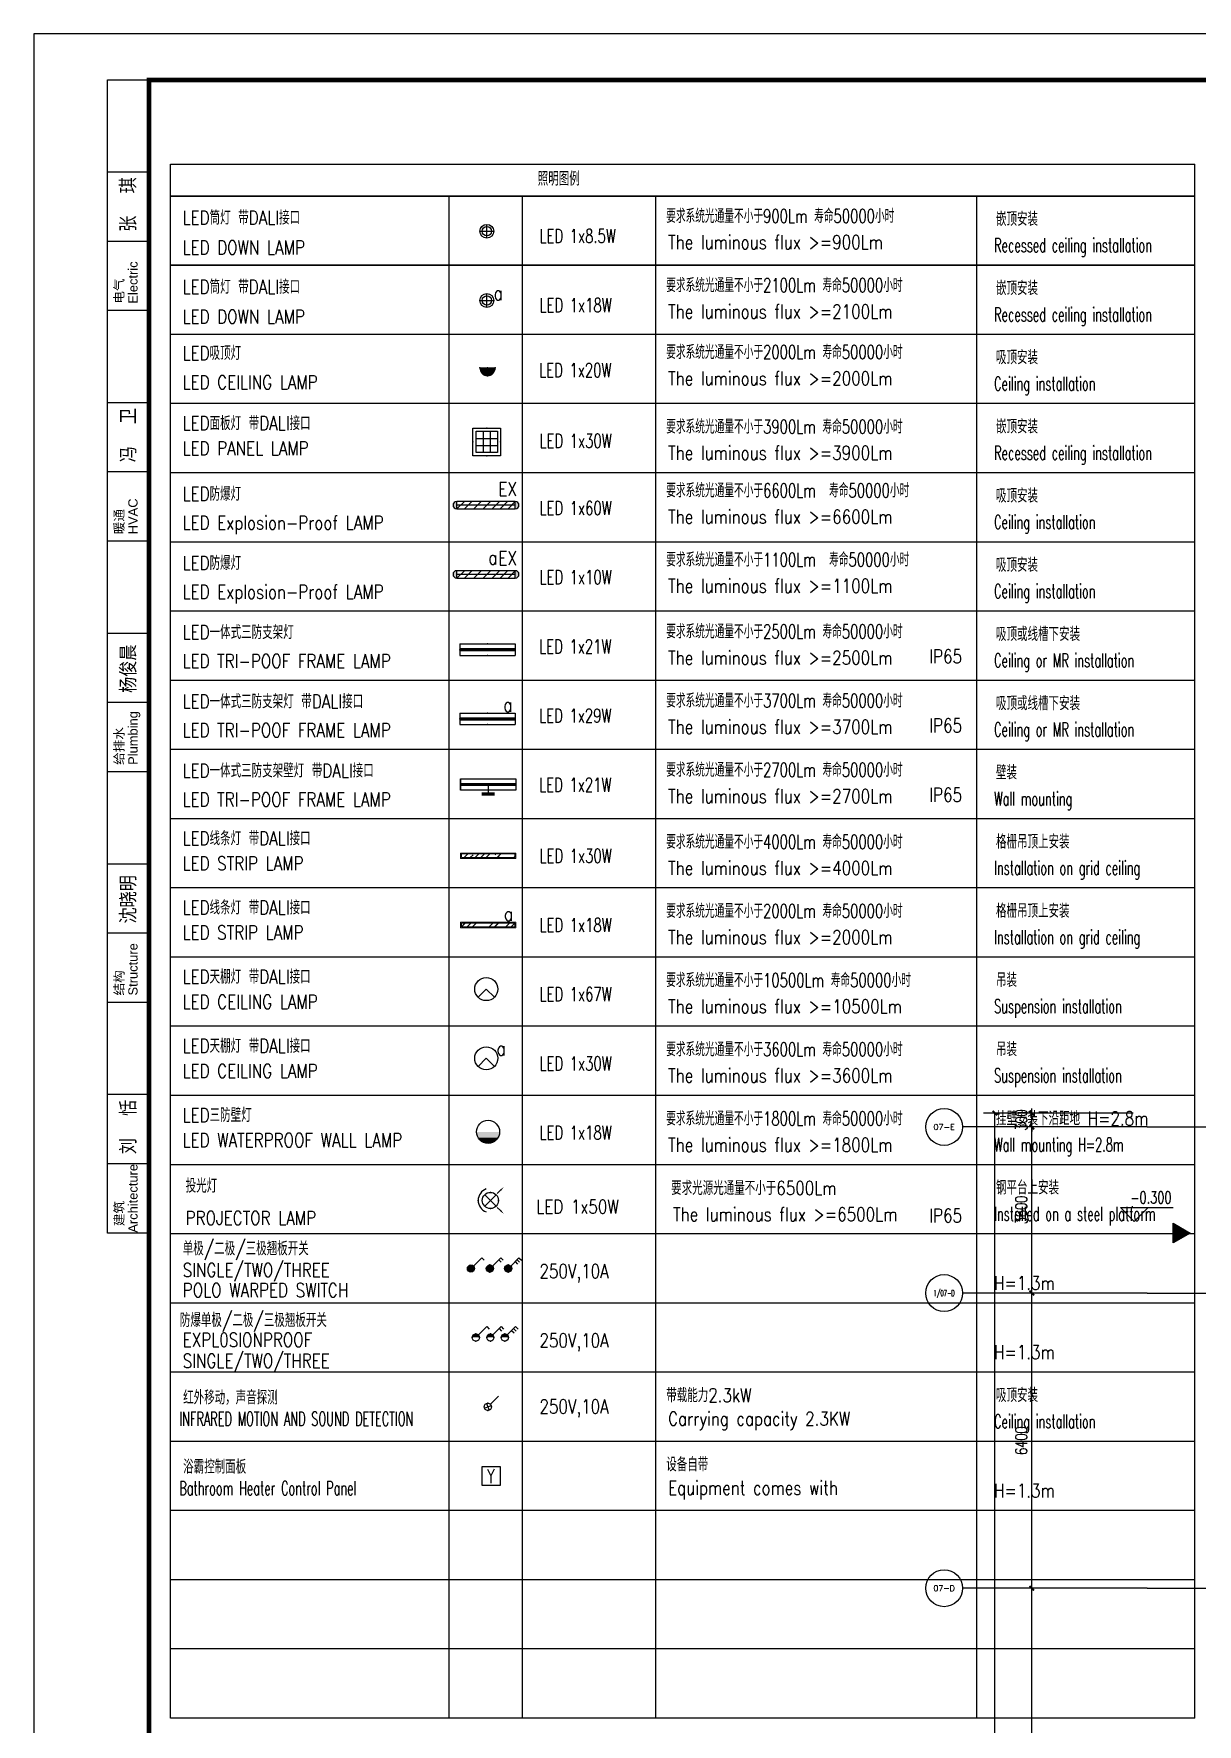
# Model space of a CAD drawing. Extents: x -621157 to 1764546, y -106808 to 741893.
# Drawn here: x 172558 to 197788, y 27052 to 63701 of the extents above; entities that cross this region are included whole.
import ezdxf
from ezdxf.enums import TextEntityAlignment as Align

# ---------------------------------------------------------------- set-up
doc = ezdxf.new("R2010")
doc.units = 0
doc.header["$LTSCALE"] = 1000
doc.header["$MEASUREMENT"] = 0
doc.linetypes.add('DASH', pattern=[0.35, 0.25, -0.1])
doc.linetypes.add('XREF-A-101-平面图_t3$0$DOTE', pattern=[2.42, 2, -0.2, 0.02, -0.2])
for name, color, linetype in [('$TD_AUDIT_GENERATED_(12AB0F)', 3, 'Continuous'), ('-TEXT', 50, 'Continuous'), ('0-底图', 7, 'Continuous'), ('A0-Verital$0$TK-WHITE', 7, 'Continuous'), ('AXIS_TEXT', 7, 'Continuous'), ('EL_LUMI', 3, 'Continuous'), ('EQUIP-照明', 3, 'Continuous'), ('I-LIGHT', 3, 'Continuous'), ('SIG_TEXT', 2, 'Continuous'), ('TEL_TEXT', 7, 'Continuous'), ('WIRE-动力', 130, 'Continuous'), ('WIRE-应急', 4, 'DASH'), ('XREF-A-101-平面图_t3$0$A-DIM_ELEV', 8, 'Continuous'), ('XREF-A-101-平面图_t3$0$A-DOTE', 8, 'Continuous'), ('XREF-A-101-平面图_t3$0$AXIS', 8, 'Continuous'), ('XREF-A-101-平面图_t3$0$PUB_HATCH', 8, 'Continuous'), ('XREF-A-101-平面图_t3$0$PUB_TEXT', 8, 'Continuous'), ('设备-照明', 3, 'Continuous')]:
    doc.layers.add(name, color=color, linetype=linetype)
doc.layers.add('灯具图例与顶面填充$0$I-C-light', color=3, linetype='Continuous', lineweight=13)
doc.styles.add('_ROMANS', font='ROMANS.shx', dxfattribs={"width": 0.8, "bigfont": 'hzdxc.shx'})
doc.styles.add('_TCH_LABEL', font='COMPLEX', dxfattribs={"bigfont": 'GBCBIG'})
doc.styles.add('_TEL_DIM', font='SIMPLEX', dxfattribs={"width": 0.8, "height": 3.5, "bigfont": 'HZTXT'})
doc.styles.add('A0-Verital$0$TK-HZ', font='romans.shx', dxfattribs={"bigfont": 'hztxt.shx'})
doc.styles.add('A0-Verital$0$TK_Arial', font='arial.ttf')
doc.styles.add('A0-Verital$0$TK_宋体', font='STZHONGS.TTF')
doc.styles.add('COMPLEX', font='COMPLEX')
doc.styles.add('DIM_FONT', font='ROMANS', dxfattribs={"width": 0.8, "bigfont": 'HZDXC'})
doc.styles.get("Standard").update_dxf_attribs({"font": 'romans.shx', "bigfont": 'HZDXC.SHX'})
doc.styles.add('XREF-A-101-平面图_t3$0$A-AXIS-LABEL', font='COMPLEX', dxfattribs={"bigfont": 'GBCBIG'})
doc.styles.add('XREF-A-101-平面图_t3$0$A-DIM_T3', font='SIMPLEX', dxfattribs={"width": 0.705882, "bigfont": 'GBCBIG'})
doc.styles.add('XREF-A-101-平面图_t3$0$A-STANDARD', font='SIMPLEX', dxfattribs={"bigfont": 'GBCBIG'})
doc.styles.add('XZC', font='SIMPLEX.SHX', dxfattribs={"width": 0.7, "bigfont": 'hztxt.shx'})
doc.linetypes.add('LED_LINE', pattern='A,12.7,-5.08,["LED",XZC,S=2.54,R=0,X=-2.54,Y=-1.27],-6.35', length=24.13)
doc.dimstyles.new('XREF-A-101-平面图_t3$0$A-DIM-100', dxfattribs={"dimscale": 100, "dimtxt": 2.55, "dimasz": 1, "dimexe": 2.5, "dimexo": 3, "dimgap": 1, "dimtad": 1, "dimdec": 0, "dimzin": 0, "dimdsep": 46, "dimtxsty": 'XREF-A-101-平面图_t3$0$A-DIM_T3', "dimblk": 'XREF-A-101-平面图_t3$0$_ArchTick', "dimcen": 0.09, "dimclrt": 7, "dimazin": 2, "dimtfac": 1, "dimtdec": 0, "dimtix": 1, "dimtmove": 2, "dimatfit": 3, "dimfxl": 0, "dimtolj": 1, "dimtzin": 0, "dimarcsym": 0})

# ---------------------------------------------------------------- blocks, each defined once
blk = doc.blocks.new('XREF-A-101-平面图_t3$0$_ArchTick')
at = {"color": 0, "linetype": 'ByBlock', "const_width": 0.4}
blk.add_lwpolyline([(-0.5, -0.5), (0.5, 0.5)], dxfattribs=at)
blk = doc.blocks.new('*D25387')
at = {"layer": 'Defpoints', "color": 0}
for p in [(-5800, 30000), (-3300, 30000), (-3300, 20000)]:
    blk.add_point(p, dxfattribs=at)
at = {"layer": 'XREF-A-101-平面图_t3$0$AXIS', "color": 0, "lineweight": -2}
for p, q in [((-3600, 30000), (-6050, 30000)), ((-5800, 20000), (-5800, 30000)), ((-3600, 20000), (-6050, 20000))]:
    blk.add_line(p, q, dxfattribs=at)
at = {"layer": 'XREF-A-101-平面图_t3$0$AXIS', "color": 0, "linetype": 'ByBlock', "lineweight": -2, "xscale": 100, "yscale": 100, "zscale": 100}
for p, rotation in [((-5800, 30000), 90), ((-5800, 20000), 270)]:
    blk.add_blockref('XREF-A-101-平面图_t3$0$_ArchTick', p, dxfattribs=dict(at, rotation=rotation))
at = {"layer": 'XREF-A-101-平面图_t3$0$AXIS', "color": 7, "insert": (-6028, 25000), "char_height": 255, "attachment_point": 5, "rotation": 90, "style": 'XREF-A-101-平面图_t3$0$A-DIM_T3'}
blk.add_mtext('\\A1;10000', dxfattribs=at)
blk = doc.blocks.new('*D25388')
at = {"layer": 'Defpoints', "color": 0}
for p in [(-5800, 36400), (-3300, 36400), (-3300, 30000)]:
    blk.add_point(p, dxfattribs=at)
at = {"layer": 'XREF-A-101-平面图_t3$0$AXIS', "color": 0, "lineweight": -2}
for p, q in [((-3600, 36400), (-6050, 36400)), ((-5800, 30000), (-5800, 36400)), ((-3600, 30000), (-6050, 30000))]:
    blk.add_line(p, q, dxfattribs=at)
at = {"layer": 'XREF-A-101-平面图_t3$0$AXIS', "color": 0, "linetype": 'ByBlock', "lineweight": -2, "xscale": 100, "yscale": 100, "zscale": 100}
for p, rotation in [((-5800, 36400), 90), ((-5800, 30000), 270)]:
    blk.add_blockref('XREF-A-101-平面图_t3$0$_ArchTick', p, dxfattribs=dict(at, rotation=rotation))
at = {"layer": 'XREF-A-101-平面图_t3$0$AXIS', "color": 7, "insert": (-6028, 33200), "char_height": 255, "attachment_point": 5, "rotation": 90, "style": 'XREF-A-101-平面图_t3$0$A-DIM_T3'}
blk.add_mtext('\\A1;6400', dxfattribs=at)
blk = doc.blocks.new('*D25389')
at = {"layer": 'Defpoints', "color": 0}
for p in [(-5800, 40000), (-3300, 40000), (-3300, 36400)]:
    blk.add_point(p, dxfattribs=at)
at = {"layer": 'XREF-A-101-平面图_t3$0$AXIS', "color": 0, "lineweight": -2}
for p, q in [((-3600, 40000), (-6050, 40000)), ((-5800, 36400), (-5800, 40000)), ((-3600, 36400), (-6050, 36400))]:
    blk.add_line(p, q, dxfattribs=at)
at = {"layer": 'XREF-A-101-平面图_t3$0$AXIS', "color": 0, "linetype": 'ByBlock', "lineweight": -2, "xscale": 100, "yscale": 100, "zscale": 100}
for p, rotation in [((-5800, 40000), 90), ((-5800, 36400), 270)]:
    blk.add_blockref('XREF-A-101-平面图_t3$0$_ArchTick', p, dxfattribs=dict(at, rotation=rotation))
at = {"layer": 'XREF-A-101-平面图_t3$0$AXIS', "color": 7, "insert": (-6028, 38200), "char_height": 255, "attachment_point": 5, "rotation": 90, "style": 'XREF-A-101-平面图_t3$0$A-DIM_T3'}
blk.add_mtext('\\A1;3600', dxfattribs=at)
blk = doc.blocks.new('*D25390')
at = {"layer": 'Defpoints', "color": 0}
for p in [(-5800, 40300), (-3300, 40300), (-3300, 40000)]:
    blk.add_point(p, dxfattribs=at)
at = {"layer": 'XREF-A-101-平面图_t3$0$AXIS', "color": 0, "lineweight": -2}
for p, q in [((-5800, 40300), (-5800, 40400)), ((-3600, 40300), (-6050, 40300)), ((-3600, 40000), (-6050, 40000)), ((-5800, 40000), (-5800, 40300)), ((-5800, 40000), (-5800, 39900))]:
    blk.add_line(p, q, dxfattribs=at)
at = {"layer": 'XREF-A-101-平面图_t3$0$AXIS', "color": 0, "linetype": 'ByBlock', "lineweight": -2, "xscale": 100, "yscale": 100, "zscale": 100}
for p, rotation in [((-5800, 40300), 270), ((-5800, 40000), 90)]:
    blk.add_blockref('XREF-A-101-平面图_t3$0$_ArchTick', p, dxfattribs=dict(at, rotation=rotation))
at = {"layer": 'XREF-A-101-平面图_t3$0$AXIS', "color": 7, "insert": (-6028, 40150), "char_height": 255, "attachment_point": 5, "rotation": 90, "style": 'XREF-A-101-平面图_t3$0$A-DIM_T3'}
blk.add_mtext('\\A1;300', dxfattribs=at)
blk = doc.blocks.new('_AXISO')
blk.add_circle((0, 0), 0.5)
at = {"layer": 'AXIS_TEXT', "style": 'COMPLEX'}
blk.add_attdef('A', text='', height=0.56, dxfattribs=at).set_placement((-0.25, -0.28), (0.25, -0.28), align=Align.FIT)
blk = doc.blocks.new('*D25392')
at = {"layer": 'Defpoints', "color": 0}
for p in [(-6600, 40300), (-3300, 40300), (-3300, -300)]:
    blk.add_point(p, dxfattribs=at)
at = {"layer": 'XREF-A-101-平面图_t3$0$AXIS', "color": 0, "lineweight": -2}
for p, q in [((-3600, 40300), (-6850, 40300)), ((-6600, -300), (-6600, 40300)), ((-3600, -300), (-6850, -300))]:
    blk.add_line(p, q, dxfattribs=at)
at = {"layer": 'XREF-A-101-平面图_t3$0$AXIS', "color": 0, "linetype": 'ByBlock', "lineweight": -2, "xscale": 100, "yscale": 100, "zscale": 100}
for p, rotation in [((-6600, 40300), 90), ((-6600, -300), 270)]:
    blk.add_blockref('XREF-A-101-平面图_t3$0$_ArchTick', p, dxfattribs=dict(at, rotation=rotation))
at = {"layer": 'XREF-A-101-平面图_t3$0$AXIS', "color": 7, "insert": (-6828, 20000), "char_height": 255, "attachment_point": 5, "rotation": 90, "style": 'XREF-A-101-平面图_t3$0$A-DIM_T3'}
blk.add_mtext('\\A1;40600', dxfattribs=at)
blk = doc.blocks.new('XREF-A-101-平面图_t3$0$bz1')
at = {"layer": 'XREF-A-101-平面图_t3$0$PUB_HATCH'}
h = blk.add_hatch(color=1, dxfattribs=at)
h.dxf.hatch_style = 1
h.paths.add_polyline_path([(4866032, -641203), (4865818, -641573), (4866245, -641573)])
at = {"layer": 'XREF-A-101-平面图_t3$0$PUB_TEXT', "color": 1}
blk.add_lwpolyline([(4866032, -641203), (4865818, -641573), (4866245, -641573)], close=True, dxfattribs=at)
blk = doc.blocks.new('XREF-A-101-平面图_t3$0$G$C34B60025')
at = {"xscale": -1, "rotation": 270}
blk.add_blockref('XREF-A-101-平面图_t3$0$bz1', (638740, -4968231), dxfattribs=at)
blk = doc.blocks.new('A0-Verital$0$TK-LeftTop-Sign')
at = {"layer": 'A0-Verital$0$TK-WHITE'}
for p, q in [((-900, -25000), (-900, 0)), ((-900, 0), (0, 0)), ((0, -2000), (-900, -2000)), ((0, -3500), (-900, -3500)), ((0, -5000), (-900, -5000)), ((0, -7000), (-900, -7000)), ((0, -8500), (-900, -8500)), ((0, -10000), (-900, -10000)), ((0, -12000), (-900, -12000)), ((0, -13500), (-900, -13500)), ((0, -15000), (-900, -15000)), ((0, -17000), (-900, -17000)), ((0, -18500), (-900, -18500)), ((0, -20000), (-900, -20000)), ((0, -22000), (-900, -22000)), ((0, -23500), (-900, -23500)), ((0, -25000), (-900, -25000))]:
    blk.add_line(p, q, dxfattribs=at)
for s, style, p in [('Electric', 'A0-Verital$0$TK_Arial', (-250, -4850)), ('电气', 'A0-Verital$0$TK_宋体', (-550, -4850)), ('HVAC', 'A0-Verital$0$TK_Arial', (-250, -9850)), ('暖通', 'A0-Verital$0$TK_宋体', (-550, -9850)), ('Plumbing', 'A0-Verital$0$TK_Arial', (-250, -14850)), ('给排水', 'A0-Verital$0$TK_宋体', (-550, -14850)), ('Structure', 'A0-Verital$0$TK_Arial', (-250, -19850)), ('结构', 'A0-Verital$0$TK_宋体', (-550, -19850)), ('Architecture', 'A0-Verital$0$TK_Arial', (-250, -24993)), ('建筑', 'A0-Verital$0$TK_宋体', (-550, -24850))]:
    blk.add_text(s, height=200, rotation=90, dxfattribs=dict(at, style=style)).set_placement(p)
at = {"layer": 'A0-Verital$0$TK-WHITE', "style": 'A0-Verital$0$TK-HZ'}
for tag, p in [('ELECTRIC', (-271, -3290)), ('HVAC', (-271, -8290)), ('PLUMBING', (-271, -13290)), ('STRUCTURE', (-271, -18290)), ('ARCHITECTURE', (-271, -23290))]:
    blk.add_attdef(tag, p, '', height=350, rotation=90, dxfattribs=at)
blk = doc.blocks.new('A0-Verital')
blk.add_lwpolyline([(118900, 84100), (0, 84100), (0, 0), (118900, 0)], close=True)
at = {"const_width": 100}
blk.add_lwpolyline([(2500, 83100), (117900, 83100), (117900, 1000), (2500, 1000)], close=True, dxfattribs=at)
blk.add_blockref('A0-Verital$0$TK-LeftTop-Sign', (2500, 83100)).add_auto_attribs({'ELECTRIC': '张  琪', 'HVAC': '冯  卫', 'PLUMBING': '杨俊晨', 'STRUCTURE': '沈晓明', 'ARCHITECTURE': '刘  恬'})
blk = doc.blocks.new('$equip$00001151')
blk.add_circle((0, 0.5), 0.5)
for points in [[(0.433, 0.25), (-0.433, 0.25), (0.5, 0.5), (-0.5, 0.5)], [(0.25, 0.067), (-0.25, 0.067), (0.433, 0.25), (-0.433, 0.25)], [(0, 0), (0, 0), (0.25, 0.067), (-0.25, 0.067)]]:
    blk.add_solid(points)
at = {"flags": 9}
blk.add_attdef('A', (0, 0), '', height=0.00002, dxfattribs=at)
blk = doc.blocks.new('_LINKPT1')
blk.add_line((0, 0), (0, 0))
blk = doc.blocks.new('M_X2')
for p, q in [((0.147, 0.356), (0.625, 0.833)), ((0.625, 0.833), (0.766, 0.692))]:
    blk.add_line(p, q)
blk.add_circle((0, 0.208), 0.208)
for points in [[(-0.18, 0.313), (0.18, 0.313), (-0.208, 0.208), (0.208, 0.208)], [(-0.18, 0.104), (0.18, 0.104), (-0.208, 0.208), (0.208, 0.208)], [(-0.104, 0.389), (0.104, 0.389), (-0.18, 0.313), (0.18, 0.313)], [(-0.104, 0.028), (0.104, 0.028), (-0.18, 0.104), (0.18, 0.104)], [(0, 0.417), (0, 0.417), (-0.104, 0.389), (0.104, 0.389)], [(0, 0), (0, 0), (-0.104, 0.028), (0.104, 0.028)]]:
    blk.add_solid(points)
for p in [(-0.208, 0.208), (0, 0.417), (0.208, 0.208), (0, 0)]:
    blk.add_blockref('_LINKPT1', p)
at = {"width": 0.8, "flags": 9}
blk.add_attdef('A', (0, 0), '', height=0.00002, dxfattribs=at)
blk = doc.blocks.new('$equip$00001963')
for p, q in [((0.147, 0.356), (0.625, 0.833)), ((0.512, 0.72), (0.653, 0.579)), ((0.625, 0.833), (0.766, 0.692))]:
    blk.add_line(p, q)
blk.add_circle((0, 0.208), 0.208)
for p in [(-0.208, 0.208), (0, 0.417), (0, 0), (0.208, 0.208)]:
    blk.add_point(p)
for points in [[(-0.18, 0.313), (0.18, 0.313), (-0.208, 0.208), (0.208, 0.208)], [(-0.18, 0.104), (0.18, 0.104), (-0.208, 0.208), (0.208, 0.208)], [(-0.104, 0.389), (0.104, 0.389), (-0.18, 0.313), (0.18, 0.313)], [(-0.104, 0.028), (0.104, 0.028), (-0.18, 0.104), (0.18, 0.104)], [(0, 0.417), (0, 0.417), (-0.104, 0.389), (0.104, 0.389)], [(0, 0), (0, 0), (-0.104, 0.028), (0.104, 0.028)]]:
    blk.add_solid(points)
at = {"layer": 'TEL_TEXT', "style": '_TEL_DIM', "flags": 1}
blk.add_attdef('A', text='', height=0.00002, dxfattribs=at).set_placement((0, 0), align=Align.MIDDLE_CENTER)
blk = doc.blocks.new('$equip$00001964')
for p, q in [((0.147, 0.356), (0.625, 0.833)), ((0.399, 0.607), (0.54, 0.466)), ((0.512, 0.72), (0.653, 0.579)), ((0.625, 0.833), (0.766, 0.692))]:
    blk.add_line(p, q)
blk.add_circle((0, 0.208), 0.208)
for p in [(-0.208, 0.208), (0, 0.417), (0, 0), (0.208, 0.208)]:
    blk.add_point(p)
for points in [[(-0.18, 0.313), (0.18, 0.313), (-0.208, 0.208), (0.208, 0.208)], [(-0.18, 0.104), (0.18, 0.104), (-0.208, 0.208), (0.208, 0.208)], [(-0.104, 0.389), (0.104, 0.389), (-0.18, 0.313), (0.18, 0.313)], [(-0.104, 0.028), (0.104, 0.028), (-0.18, 0.104), (0.18, 0.104)], [(0, 0.417), (0, 0.417), (-0.104, 0.389), (0.104, 0.389)], [(0, 0), (0, 0), (-0.104, 0.028), (0.104, 0.028)]]:
    blk.add_solid(points)
at = {"layer": 'TEL_TEXT', "style": '_TEL_DIM', "flags": 1}
blk.add_attdef('A', text='', height=0.00002, dxfattribs=at).set_placement((0, 0), align=Align.MIDDLE_CENTER)
blk = doc.blocks.new('$equip$00001216')
for p, q in [((-0.194, 0.132), (0.194, 0.285)), ((-0.076, 0.402), (0.076, 0.014)), ((0.147, 0.356), (0.625, 0.833))]:
    blk.add_line(p, q)
blk.add_circle((0, 0.208), 0.208)
for p in [(-0.208, 0.208), (0, 0.417), (0, 0), (0.208, 0.208)]:
    blk.add_point(p)
at = {"flags": 9}
blk.add_attdef('A', (0, 0), '', height=0.00002, dxfattribs=at)
blk = doc.blocks.new('$equip$00001168')
blk.add_line((-0.5, 0), (0.5, 0))
blk.add_arc((0, 0), 0.5, 180, 0)
for p in [(-0.5, 0), (0, 0), (0.5, 0), (0, -0.5)]:
    blk.add_point(p)
for points in [[(0.43, -0.25), (-0.43, -0.25), (0.5, 0), (-0.5, 0)], [(0.25, -0.43), (-0.25, -0.43), (0.43, -0.25), (-0.43, -0.25)], [(0, -0.5), (0, -0.5), (0.25, -0.43), (-0.25, -0.43)]]:
    blk.add_solid(points)
at = {"flags": 9}
blk.add_attdef('A', (0, 0), '', height=0.00002, dxfattribs=at)
blk = doc.blocks.new('$equip_U$00000103(3T96GD2-PC)')
for p, q in [((-1.2, 0.25), (1.2, 0.25)), ((-1.2, 0.25), (-1.2, -0.25)), ((1.2, 0.25), (1.2, -0.25)), ((-1.2, -0.25), (1.2, -0.25))]:
    blk.add_line(p, q)
at = {"const_width": 0.14}
blk.add_lwpolyline([(-1.2, 0), (1.2, 0)], dxfattribs=at)
for p in [(-1.2, 0), (0, 0.25), (1.2, 0), (0, -0.25)]:
    blk.add_point(p)
at = {"color": 7, "style": '_TEL_DIM', "flags": 1}
for tag in ['A', 'REMARK']:
    blk.add_attdef(tag, text='', height=0.00002, dxfattribs=at).set_placement((0, 0), align=Align.MIDDLE_CENTER)
blk = doc.blocks.new('$equip_U$00000113(3T96GD2-PC)')
blk.add_blockref('$equip_U$00000103(3T96GD2-PC)', (0, 0))
at = {"color": 7, "style": '_TEL_DIM', "flags": 1}
for tag in ['A', 'REMARK']:
    blk.add_attdef(tag, text='', height=0.00002, dxfattribs=at).set_placement((0, 0), align=Align.MIDDLE_CENTER)
blk = doc.blocks.new('$equip_U$00000128(7WHLKQ2-PC)')
blk.add_blockref('$equip_U$00000113(3T96GD2-PC)', (0, 0))
at = {"color": 7, "style": '_TEL_DIM', "flags": 1}
blk.add_attdef('A', text='', height=0.00002, dxfattribs=at).set_placement((0, 0), align=Align.MIDDLE_CENTER)
blk = doc.blocks.new('$equip$00001153')
for p, q in [((-0.5, 0.5), (0.5, 0.5)), ((-0.5, -0.5), (-0.5, 0.5)), ((-0.385, 0.385), (0.385, 0.385)), ((-0.385, -0.385), (-0.385, 0.385)), ((-0.385, 0.128), (0.385, 0.128)), ((-0.129, 0.385), (-0.129, -0.385)), ((0.128, 0.385), (0.128, -0.385)), ((0.385, 0.385), (0.385, -0.385)), ((0.5, 0.5), (0.5, -0.5)), ((0.5, -0.5), (-0.5, -0.5)), ((-0.385, -0.129), (0.385, -0.129)), ((0.385, -0.385), (-0.385, -0.385))]:
    blk.add_line(p, q)
for p in [(-0.5, 0), (0, 0.5), (0.5, 0), (0, -0.5)]:
    blk.add_point(p)
at = {"layer": 'TEL_TEXT', "style": '_TEL_DIM', "flags": 1}
blk.add_attdef('A', text='', height=0.00002, dxfattribs=at).set_placement((0, 0), align=Align.MIDDLE_CENTER)
blk = doc.blocks.new('$equip$00001164')
for p, q in [((-1.2, 0.662), (-1.2, 0.162)), ((-1.2, 0.412), (1.2, 0.412)), ((0, 0.412), (0, 0)), ((0, 0), (0, 0)), ((1.2, 0.662), (1.2, 0.162))]:
    blk.add_line(p, q)
at = {"const_width": 0.14}
for points in [[(-1.2, 0.412), (1.2, 0.412)], [(-0.282, 0), (0.282, 0)]]:
    blk.add_lwpolyline(points, dxfattribs=at)
for p in [(-1.2, 0.412), (0, 0.412), (0, 0), (1.2, 0.412)]:
    blk.add_point(p)
at = {"flags": 9}
blk.add_attdef('A', (0, 0), '', height=0.00002, dxfattribs=at)
blk = doc.blocks.new('A$C6F8D41A4')
at = {"layer": 'EQUIP-照明'}
blk.add_lwpolyline([(-600, 331), (600, 331), (600, 81), (-600, 81)], close=True, dxfattribs=at)
at = {"layer": 'EQUIP-照明', "xscale": 500, "yscale": 500, "zscale": 500}
blk.add_blockref('$equip$00001164', (0, 0), dxfattribs=at)
blk = doc.blocks.new('筒灯')
at = {"color": 8}
for p, q in [((150, 0), (-150, 0)), ((0, 150), (0, -150))]:
    blk.add_line(p, q, dxfattribs=at)
blk.add_circle((0, 0), 150)
blk.add_circle((0, 0), 102, dxfattribs=at)
blk = doc.blocks.new('冷库专用灯')
h = blk.add_hatch(color=251)
h.paths.add_polyline_path([(-635, 80, 1), (-635, -80)])
h.paths.add_polyline_path([(635, 80), (635, -80, 1)])
for p, q in [((635, 80), (-635, 80)), ((-635, -80), (-635, 80)), ((635, 0), (-635, 0)), ((635, -80), (635, 80)), ((-635, -80), (635, -80))]:
    blk.add_line(p, q)
at = {"color": 7}
for p, q in [((-635, -80), (-470, 80)), ((-465, -80), (-305, 80)), ((-265, -80), (-105, 80)), ((-65, -80), (95, 80)), ((135, -80), (295, 80)), ((305, -80), (465, 80)), ((480, -80), (635, 80))]:
    blk.add_line(p, q, dxfattribs=at)
for centre, start, end in [((-635, 0), 90, 270), ((635, 0), 270, 90)]:
    blk.add_arc(centre, 80, start, end)
at = {"layer": 'EL_LUMI', "color": 251}
for centre, start, end in [((-635, 0), 358.2898, 0), ((635, 0), 180, 181.9869)]:
    blk.add_arc(centre, 80, start, end, dxfattribs=at)
blk = doc.blocks.new('灯具图例与顶面填充$0$顶面图例$0$16-吊线灯-011')
at = {"color": 8}
blk.add_wipeout([(0, 35), (0, -25), (600, -25), (600, 35)], dxfattribs=at)
at = {"linetype": 'ByBlock'}
h = blk.add_hatch(dxfattribs=at)
h.set_pattern_fill('AR-RROOF', color=250, scale=5, angle=45)
h.set_pattern_definition([(45, (-809054.52, -461832.93), (107.763073, 287.368196), [1905, -254, 635, -127]), (45, (-808979.98, -461668.59), (-209.239968, 29.634845), [381, -41.91, 762, -95.25]), (45, (-809085.95, -461711.69), (406.805602, 527.141034), [1016, -177.8, 508, -127])])
h.paths.add_polyline_path([(10, 25), (590, 25), (590, -15), (10, -15)])
at = {"color": 0, "linetype": 'ByBlock'}
for points in [[(0, 35), (600, 35), (600, -25), (0, -25)], [(10, 25), (590, 25), (590, -15), (10, -15)]]:
    blk.add_lwpolyline(points, close=True, dxfattribs=at)
blk = doc.blocks.new('HC002569125682')
at = {"layer": 'EQUIP-照明', "color": 0}
for q in [(-1.77, -1.77), (1.77, -1.77)]:
    blk.add_line((0, 0), q, dxfattribs=at)
blk.add_circle((0, 0), 2.5, dxfattribs=at)
at = {"color": 0, "width": 0.7}
blk.add_attdef('PSFHATT', (2.52, -2.5), '', height=0.025, dxfattribs=at)
at = {"layer": 'EQUIP-照明', "color": 0, "style": '_TCH_LABEL', "flags": 9}
blk.add_attdef('A', (0, 0), '', height=0.0001, dxfattribs=at)
blk = doc.blocks.new('YS')
at = {"layer": 'EQUIP-照明'}
blk.add_lwpolyline([(167899, 33761), (168095, 33761), (168095, 33553), (167899, 33553)], close=True, dxfattribs=at)
at = {"layer": '-TEXT', "style": '_ROMANS', "width": 0.7}
blk.add_text('Y', height=150, dxfattribs=at).set_placement((167952, 33580))
blk = doc.blocks.new('$equip$00001201')
for p, q in [((-0.247, 0.247), (0.247, -0.247)), ((0.247, 0.247), (-0.247, -0.247)), ((0.441, 0.441), (0.3, 0.3)), ((0.441, -0.441), (0.3, -0.3))]:
    blk.add_line(p, q)
blk.add_circle((0, 0), 0.35)
blk.add_arc((0, 0), 0.532, 109.98311, 250.01689)
for p in [(-0.532, 0), (0, 0.35), (0.35, 0), (0, -0.35)]:
    blk.add_point(p)
for points in [[(0.418, 0.465), (0.465, 0.418), (0.583, 0.583)], [(0.418, -0.465), (0.465, -0.418), (0.583, -0.583)]]:
    blk.add_solid(points)
at = {"flags": 9}
blk.add_attdef('A', (0, 0), '', height=0.00002, dxfattribs=at)
blk = doc.blocks.new('G$CC11268E5')
for p, q in [((-345, 178), (-106, 417)), ((-106, 417), (-36, 346)), ((74, 178), (313, 417)), ((256, 360), (327, 289)), ((313, 417), (383, 346)), ((491, 178), (730, 417)), ((616, 304), (687, 233)), ((673, 360), (744, 289)), ((730, 417), (800, 346))]:
    blk.add_line(p, q)
for centre in [(-419, 104), (0, 104), (417, 104)]:
    blk.add_circle(centre, 104)
for p in [(-523, 104), (-419, 208), (-419, 0), (-315, 104), (-104, 104), (0, 208), (0, 0), (104, 104), (313, 104), (417, 208), (417, 0), (521, 104)]:
    blk.add_point(p)
for points in [[(-509, 156), (-329, 156), (-523, 104), (-315, 104)], [(-471, 194), (-367, 194), (-509, 156), (-329, 156)], [(-419, 208), (-419, 208), (-471, 194), (-367, 194)], [(-90, 156), (90, 156), (-104, 104), (104, 104)], [(-52, 194), (52, 194), (-90, 156), (90, 156)], [(0, 208), (0, 208), (-52, 194), (52, 194)], [(327, 156), (507, 156), (313, 104), (521, 104)], [(365, 194), (469, 194), (327, 156), (507, 156)], [(417, 208), (417, 208), (365, 194), (469, 194)]]:
    blk.add_solid(points)
at = {"layer": 'TEL_TEXT', "style": '_TEL_DIM', "flags": 1}
for p in [(-419, 0), (0, 0), (417, 0)]:
    blk.add_attdef('A', text='', height=0.01, dxfattribs=at).set_placement(p, align=Align.MIDDLE_CENTER)
blk = doc.blocks.new('XREF-A-101-平面图_t3$0$轴网')
at = {"layer": 'XREF-A-101-平面图_t3$0$A-DOTE', "linetype": 'XREF-A-101-平面图_t3$0$DOTE'}
for p, q in [((-3300, 40000), (69800, 40000)), ((-3300, 36400), (10380.6, 36400)), ((-3300, 30000), (69800, 30000))]:
    blk.add_line(p, q, dxfattribs=at)
at = {"layer": 'XREF-A-101-平面图_t3$0$AXIS'}
for p, q in [((-3300, 40000), (-7300, 40000)), ((-3300, 36400), (-7300, 36400)), ((-3300, 30000), (-7300, 30000))]:
    blk.add_line(p, q, dxfattribs=at)
ref = blk.add_blockref('_AXISO', (-7700, 40000), dxfattribs=dict(at, xscale=800, yscale=800, zscale=800))
ref.add_attrib('A', '07-E', dxfattribs={"color": 7, "height": 124.79, "style": 'XREF-A-101-平面图_t3$0$A-AXIS-LABEL', "width": 0.95122}).set_placement((-7931.7, 39937.6), (-7468.3, 39937.6), align=Align.FIT)
ref = blk.add_blockref('_AXISO', (-7700, 36400), dxfattribs=dict(at, xscale=800, yscale=800, zscale=800))
ref.add_attrib('A', '1/07-D', dxfattribs={"color": 7, "height": 128.68, "style": 'XREF-A-101-平面图_t3$0$A-AXIS-LABEL', "width": 0.628906}).set_placement((-7931.2, 36335.7), (-7468.8, 36335.7), align=Align.FIT)
ref = blk.add_blockref('_AXISO', (-7700, 30000), dxfattribs=dict(at, xscale=800, yscale=800, zscale=800))
ref.add_attrib('A', '07-D', dxfattribs={"color": 7, "height": 123.31, "style": 'XREF-A-101-平面图_t3$0$A-AXIS-LABEL', "width": 0.951807}).set_placement((-7931.9, 29938.3), (-7468.1, 29938.3), align=Align.FIT)
for p1, p2, distance, picture, middle in [((-3300, -300), (-3300, 40300), 3300, '*D25392', (-6827.5, 20000)), ((-3300, 40000), (-3300, 40300), 2500, '*D25390', (-6027.5, 40150)), ((-3300, 36400), (-3300, 40000), 2500, '*D25389', (-6027.5, 38200)), ((-3300, 30000), (-3300, 36400), 2500, '*D25388', (-6027.5, 33200)), ((-3300, 20000), (-3300, 30000), 2500, '*D25387', (-6027.5, 25000))]:
    dim = blk.add_aligned_dim(p1=p1, p2=p2, distance=distance, dimstyle='XREF-A-101-平面图_t3$0$A-DIM-100', dxfattribs=at)
    dim.commit()
    dim.dimension.update_dxf_attribs({"geometry": picture, "text_midpoint": middle})
blk = doc.blocks.new('XREF-A-101-平面图_t3')
at = {"layer": 'XREF-A-101-平面图_t3$0$A-DIM_ELEV'}
for p, q in [((196423, 37953), (196123, 38253)), ((196123, 38253), (197269, 38253)), ((196423, 37953), (196723, 38253))]:
    blk.add_line(p, q, dxfattribs=at)
blk.add_blockref('XREF-A-101-平面图_t3$0$G$C34B60025', (200100, 139900))
at = {"layer": 'XREF-A-101-平面图_t3$0$A-DOTE'}
blk.add_blockref('XREF-A-101-平面图_t3$0$轴网', (200000, 0), dxfattribs=at)
at = {"layer": 'XREF-A-101-平面图_t3$0$A-DIM_ELEV', "color": 7, "style": 'XREF-A-101-平面图_t3$0$A-STANDARD', "width": 0.705882}
blk.add_text('-0.300', height=255, dxfattribs=at).set_placement((196336, 38343))

msp = doc.modelspace()

# ---------------------------------------------------------------- linework, layer by layer
at = {"layer": 'SIG_TEXT'}
for p, q in [((181556, 60183), (181556, 27183)), ((183147, 60183), (183147, 27183)), ((186040, 60183), (186040, 27183))]:
    msp.add_line(p, q, dxfattribs=at)
msp.add_lwpolyline([(175525, 27183), (175525, 60875)], dxfattribs=at)

# ---------------------------------------------------------------- block references
at = {"layer": '$TD_AUDIT_GENERATED_(12AB0F)', "color": 251}
for p in [(182365, 53481), (182365, 51981)]:
    msp.add_blockref('冷库专用灯', p, dxfattribs=at)
at = {"layer": '0-底图'}
msp.add_blockref('XREF-A-101-平面图_t3', (0, 0), dxfattribs=at)
at = {"layer": 'EQUIP-照明'}
for name, p, xscale, yscale, zscale in [('$equip$00001168', (182398, 56456), 333.3333333332557, 333.3333333333721, 333.3333333333333), ('$equip$00001153', (182381, 54852), 600.000000002794, 600.0000000027358, 600.0000000027285), ('$equip_U$00000128(7WHLKQ2-PC)', (182398, 50348), 500.0000000023283, 500.0000000022701, 500.0000000022737), ('$equip_U$00000128(7WHLKQ2-PC)', (182398, 48848), 500.0000000023283, 500.0000000022701, 500.0000000022737), ('$equip$00001151', (182410, 39645), 500, 500, 500), ('$equip$00001201', (182460, 38408), 499.9999999999709, 500.0000000000146, 500), ('M_X2', (182039, 36852), 375, 375, 375), ('$equip$00001963', (182450, 36852), 376.3521634615026, 376.3521634615026, 376.3521634615026), ('$equip$00001964', (182845, 36852), 376.3521634615026, 376.3521634615026, 376.3521634615026), ('G$CC11268E5', (182459, 35359), 0.75, 0.75, 0.75), ('$equip$00001216', (182405, 33854), 375, 375, 375)]:
    msp.add_blockref(name, p, dxfattribs=dict(at, xscale=xscale, yscale=yscale, zscale=zscale))
at = {"layer": 'I-LIGHT', "linetype": 'LED_LINE', "ltscale": 0.5, "rotation": 180}
for p in [(182384, 59420), (182384, 57920)]:
    msp.add_blockref('筒灯', p, dxfattribs=at)
at = {"layer": 'WIRE-动力'}
msp.add_blockref('A$C6F8D41A4', (182415, 47220), dxfattribs=at)
at = {"layer": 'WIRE-应急', "xscale": 2, "yscale": 2, "zscale": 2}
msp.add_blockref('YS', (-153517, -34881), dxfattribs=at)
at = {"layer": '设备-照明', "xscale": 100, "yscale": 100, "zscale": 100}
for p in [(182370, 42989), (182370, 41489)]:
    msp.add_blockref('HC002569125682', p, dxfattribs=at)

# ---------------------------------------------------------------- texts
at = {"layer": 'SIG_TEXT', "style": 'DIM_FONT'}
for s, width, p in [('照明图例', 0.8, (183487, 60409)), ('LED筒灯 带DALI接口', 0.8, (175784, 59565)), ('要求系统光通量不小于900Lm 寿命50000小时', 0.7, (186273, 59601)), ('LED 1x8.5W', 0.7, (183524, 59169)), ('LED DOWN LAMP', 0.8, (175784, 58919)), ('The luminous flux >=900Lm', 0.8, (186314, 59032)), ('LED筒灯 带DALI接口', 0.8, (175784, 58065)), ('要求系统光通量不小于2100Lm 寿命50000小时', 0.7, (186273, 58101)), ('a', 0.8, (182531, 57929)), ('LED 1x18W', 0.7, (183524, 57669)), ('LED DOWN LAMP', 0.8, (175784, 57419)), ('The luminous flux >=2100Lm', 0.8, (186314, 57532)), ('LED吸顶灯 ', 0.8, (175784, 56629)), ('要求系统光通量不小于2000Lm 寿命50000小时', 0.7, (186273, 56651)), ('LED 1x20W', 0.7, (183518, 56260)), ('LED CEILING LAMP', 0.8, (175784, 55996)), ('The luminous flux >=2000Lm', 0.8, (186314, 56081)), ('LED面板灯 带DALI接口', 0.8, (175784, 55108)), ('要求系统光通量不小于3900Lm 寿命50000小时', 0.7, (186273, 55034)), ('LED 1x30W', 0.7, (183524, 54728)), ('LED PANEL LAMP', 0.8, (175784, 54565)), ('The luminous flux >=3900Lm', 0.8, (186314, 54465)), ('LED防爆灯', 0.8, (175784, 53577)), ('EX', 0.8, (182632, 53682)), ('要求系统光通量不小于6600Lm  寿命50000小时', 0.7, (186273, 53651)), ('LED 1x60W', 0.7, (183524, 53269)), ('LED Explosion-Proof LAMP', 0.8, (175784, 52952)), ('The luminous flux >=6600Lm', 0.8, (186314, 53081)), ('LED防爆灯', 0.8, (175784, 52077)), ('EX', 0.8, (182632, 52182)), ('要求系统光通量不小于1100Lm  寿命50000小时', 0.7, (186273, 52151)), ('a', 0.8, (182417, 52194)), ('LED 1x10W', 0.7, (183524, 51769)), ('LED Explosion-Proof LAMP', 0.8, (175784, 51452)), ('The luminous flux >=1100Lm', 0.8, (186314, 51581)), ('LED一体式三防支架灯 ', 0.8, (175784, 50577)), ('要求系统光通量不小于2500Lm 寿命50000小时', 0.7, (186273, 50594)), ('LED TRI-POOF FRAME LAMP', 0.8, (175784, 49952)), ('LED 1x21W', 0.7, (183518, 50268)), ('The luminous flux >=2500Lm', 0.8, (186314, 50024)), ('LED一体式三防支架灯 带DALI接口', 0.8, (175784, 49077)), ('a', 0.8, (182741, 49001)), ('要求系统光通量不小于3700Lm 寿命50000小时', 0.7, (186273, 49094)), ('LED TRI-POOF FRAME LAMP', 0.8, (175784, 48452)), ('LED 1x29W', 0.7, (183518, 48768)), ('The luminous flux >=3700Lm', 0.8, (186314, 48524)), ('LED一体式三防支架壁灯 带DALI接口', 0.8, (175784, 47577)), ('要求系统光通量不小于2700Lm 寿命50000小时', 0.7, (186273, 47594)), ('LED 1x21W', 0.7, (183518, 47268)), ('The luminous flux >=2700Lm', 0.8, (186314, 47024)), ('LED TRI-POOF FRAME LAMP', 0.8, (175784, 46952)), ('LED线条灯 带DALI接口', 0.8, (175784, 46108)), ('要求系统光通量不小于4000Lm 寿命50000小时', 0.7, (186273, 46034)), ('LED STRIP LAMP', 0.8, (175784, 45565)), ('LED 1x30W', 0.7, (183524, 45728)), ('The luminous flux >=4000Lm', 0.8, (186314, 45465)), ('LED线条灯 带DALI接口', 0.8, (175784, 44608)), ('要求系统光通量不小于2000Lm 寿命50000小时', 0.7, (186273, 44534)), ('LED STRIP LAMP', 0.8, (175784, 44065)), ('LED 1x18W', 0.7, (183524, 44228)), ('The luminous flux >=2000Lm', 0.8, (186314, 43965)), ('LED天棚灯 带DALI接口', 0.8, (175784, 43108)), ('要求系统光通量不小于10500Lm 寿命50000小时', 0.7, (186273, 43034)), ('LED 1x67W', 0.7, (183524, 42728)), ('LED CEILING LAMP', 0.8, (175784, 42565)), ('The luminous flux >=10500Lm', 0.8, (186314, 42465)), ('LED天棚灯 带DALI接口', 0.8, (175784, 41608)), ('要求系统光通量不小于3600Lm 寿命50000小时', 0.7, (186273, 41534)), ('a', 0.8, (182594, 41552)), ('LED 1x30W', 0.7, (183524, 41228)), ('LED CEILING LAMP', 0.8, (175784, 41065)), ('The luminous flux >=3600Lm', 0.8, (186314, 40965)), ('LED三防壁灯', 0.8, (175784, 40108)), ('要求系统光通量不小于1800Lm 寿命50000小时', 0.7, (186273, 40034)), ('LED 1x18W', 0.7, (183524, 39728)), ('LED WATERPROOF WALL LAMP', 0.8, (175784, 39565)), ('The luminous flux >=1800Lm', 0.8, (186314, 39465)), ('投光灯', 0.8, (175852, 38576)), ('要求光源光通量不小于6500Lm', 0.8, (186380, 38526)), ('PROJECTOR LAMP', 0.8, (175852, 37878)), ('LED 1x50W', 0.8, (183454, 38122)), ('The luminous flux >=6500Lm', 0.8, (186421, 37957)), ('单极/二极/三极翘板开关', 0.8, (175788, 37216)), ('SINGLE/TWO/THREE', 0.8, (175788, 36749)), ('250V,10A', 0.8, (183524, 36723)), ('POLO WARPED SWITCH', 0.8, (175788, 36312)), ('防爆单极/二极/三极翘板开关', 0.8, (175726, 35662)), ('EXPL0SIONPROOF ', 0.8, (175788, 35234)), ('250V,10A', 0.8, (183524, 35223)), ('SINGLE/TWO/THREE', 0.8, (175788, 34780)), ('红外移动，声音探测', 0.8, (175797, 33985)), ('250V,10A', 0.8, (183524, 33791)), ('带载能力2.3kW', 0.8, (186273, 34034)), ('INFRARED MOTION AND SOUND DETECTION', 0.6, (175713, 33521)), ('Carrying capacity 2.3KW ', 0.8, (186314, 33526)), ('浴霸控制面板', 0.8, (175797, 32485)), ('设备自带', 0.8, (186273, 32534)), ('Bathroom Heater Control Panel', 0.6, (175713, 32021)), ('Equipment comes with', 0.8, (186314, 32026))]:
    msp.add_text(s, height=300, dxfattribs=dict(at, width=width)).set_placement(p)

# ---------------------------------------------------------------- next in the draw order: linework, layer by layer
at = {"layer": 'SIG_TEXT'}
for p, q in [((175525, 60875), (197735, 60875)), ((197735, 60183), (175525, 60183)), ((175525, 60183), (197735, 60183)), ((197735, 58683), (175525, 58683)), ((175525, 58683), (197735, 58683)), ((197735, 57183), (175525, 57183)), ((197735, 55683), (175525, 55683)), ((197735, 54183), (175525, 54183)), ((197735, 52683), (175525, 52683)), ((197735, 51183), (175525, 51183)), ((197735, 49683), (175525, 49683)), ((197735, 48183), (175525, 48183)), ((197735, 46683), (175525, 46683)), ((197735, 45183), (175525, 45183)), ((197735, 43683), (175525, 43683)), ((197735, 42183), (175525, 42183)), ((197735, 40683), (175525, 40683)), ((197735, 39183), (175525, 39183)), ((197735, 37683), (175525, 37683)), ((197735, 36183), (175525, 36183)), ((197735, 34683), (175525, 34683)), ((197735, 33183), (175525, 33183)), ((197735, 31683), (175525, 31683)), ((197735, 30183), (175525, 30183)), ((197735, 28683), (175525, 28683)), ((197735, 27183), (175525, 27183))]:
    msp.add_line(p, q, dxfattribs=at)
for points in [[(197735, 27183), (197735, 60875)], [(193010, 27183), (193010, 60183)]]:
    msp.add_lwpolyline(points, dxfattribs=at)

# ---------------------------------------------------------------- next in the draw order: block references
msp.add_blockref('A0-Verital', (172558, -20399))

# ---------------------------------------------------------------- next in the draw order: texts
at = {"layer": 'SIG_TEXT', "style": 'DIM_FONT'}
for s, width, p in [('嵌顶安装', 0.8, (193424, 59536)), ('Recessed ceiling installation', 0.6, (193383, 58967)), ('嵌顶安装', 0.8, (193424, 58036)), ('Recessed ceiling installation', 0.6, (193383, 57467)), ('吸顶安装', 0.8, (193424, 56536)), ('Ceiling installation', 0.6, (193383, 55967)), ('嵌顶安装', 0.8, (193424, 55036)), ('Recessed ceiling installation', 0.6, (193383, 54467)), ('吸顶安装', 0.8, (193424, 53536)), ('Ceiling installation', 0.6, (193383, 52967)), ('吸顶安装', 0.8, (193424, 52036)), ('Ceiling installation', 0.6, (193383, 51467)), ('吸顶或线槽下安装', 0.8, (193424, 50536)), ('IP65', 0.8, (191978, 50053)), ('Ceiling or MR installation', 0.6, (193383, 49967)), ('吸顶或线槽下安装', 0.8, (193424, 49036)), ('IP65', 0.8, (191978, 48553)), ('Ceiling or MR installation', 0.6, (193383, 48467)), ('壁装', 0.8, (193424, 47536)), ('IP65', 0.8, (191978, 47053)), ('Wall mounting', 0.6, (193383, 46967)), ('格栅吊顶上安装', 0.8, (193424, 46036)), ('Installation on grid ceiling', 0.6, (193383, 45467)), ('格栅吊顶上安装', 0.8, (193424, 44536)), ('Installation on grid ceiling', 0.6, (193383, 43967)), ('吊装', 0.8, (193424, 43036)), ('Suspension installation', 0.6, (193383, 42467)), ('吊装', 0.8, (193424, 41536)), ('Suspension installation', 0.6, (193383, 40967)), ('挂壁安装下沿距地 H=2.8m', 0.8, (193424, 40036)), ('Wall mounting H=2.8m', 0.6, (193383, 39467)), ('钢平台上安装', 0.8, (193424, 38536)), ('IP65', 0.8, (191978, 37929)), ('Installed on a steel platform', 0.6, (193383, 37967)), ('H=1.3m', 0.8, (193383, 36467)), ('H=1.3m', 0.8, (193383, 34967)), ('吸顶安装', 0.8, (193424, 34036)), ('Ceiling installation', 0.6, (193383, 33467)), ('H=1.3m', 0.8, (193383, 31967))]:
    msp.add_text(s, height=300, dxfattribs=dict(at, width=width)).set_placement(p)

# ---------------------------------------------------------------- next in the draw order: block references
at = {"layer": '灯具图例与顶面填充$0$I-C-light', "xscale": 2, "yscale": 2, "zscale": 2}
for p in [(181811, 45870), (181811, 44370)]:
    msp.add_blockref('灯具图例与顶面填充$0$顶面图例$0$16-吊线灯-011', p, dxfattribs=at)

# ---------------------------------------------------------------- next in the draw order: texts
at = {"layer": 'SIG_TEXT', "style": 'DIM_FONT', "width": 0.8}
msp.add_text('a', height=300, dxfattribs=at).set_placement((182753, 44468))

doc.saveas('drawing.dxf')
